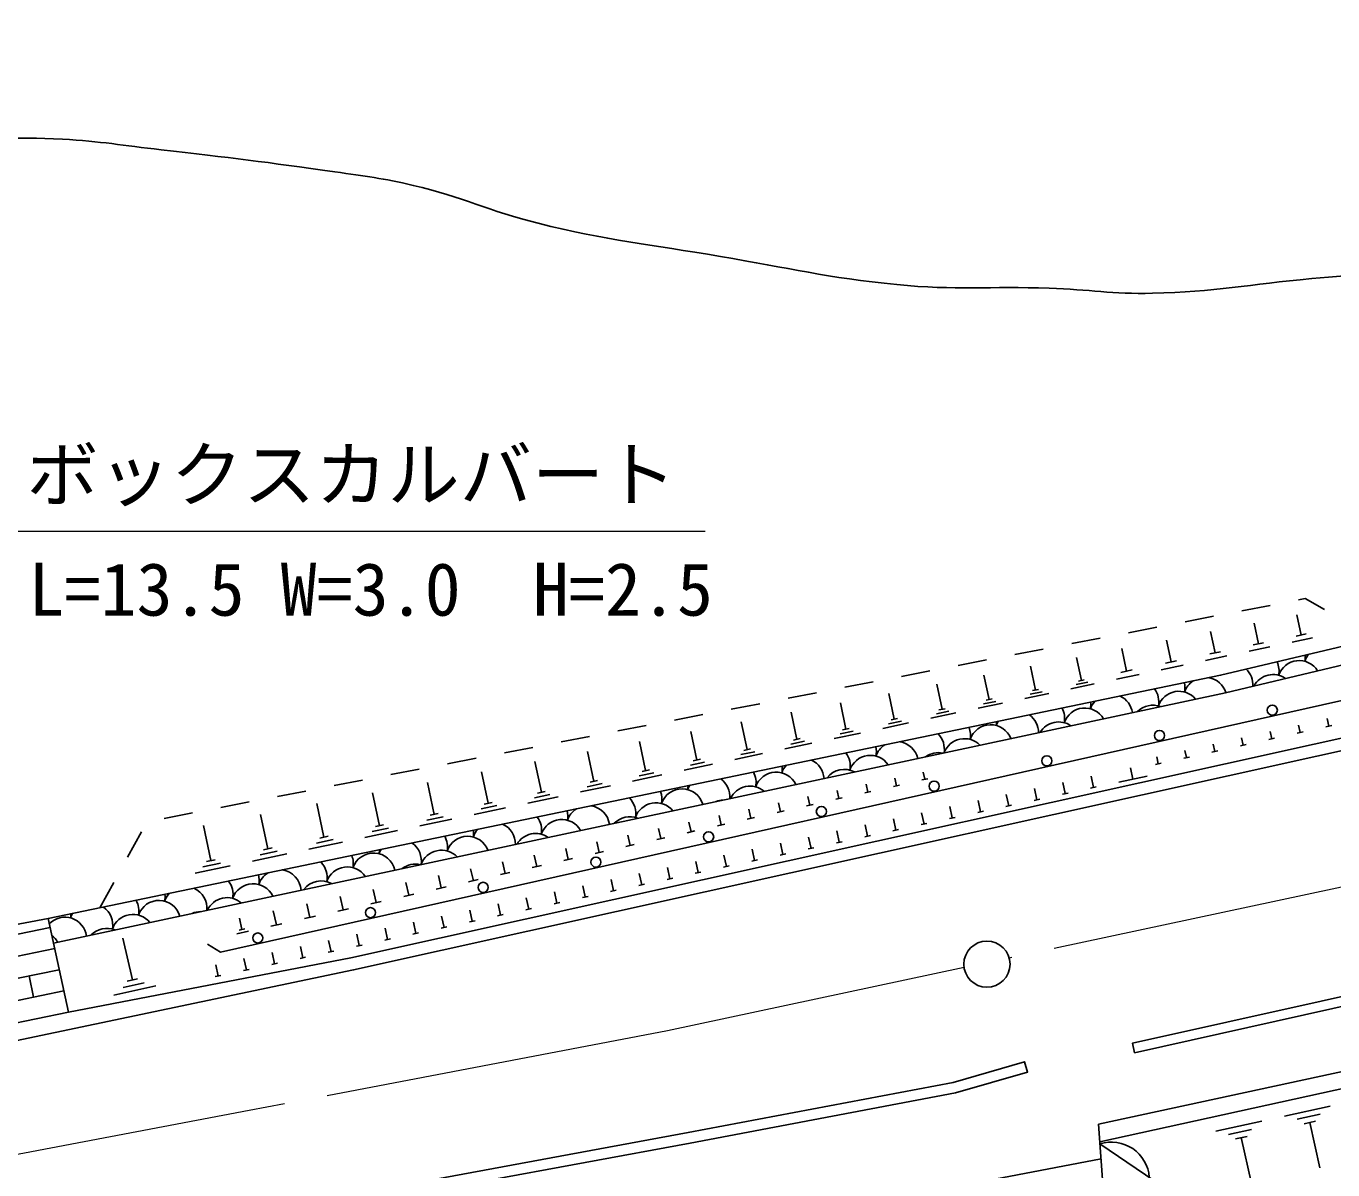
# Model space of a CAD drawing. Units: millimetres, scale not verified. Extents: x 40000 to 680000, y 20000 to 380000.
# Drawn here: x 235645 to 280886, y 281489 to 321088 of the extents above; entities that cross this region are included whole.
import ezdxf
from ezdxf.enums import TextEntityAlignment as Align

# ---------------------------------------------------------------- set-up
doc = ezdxf.new("R2010")
doc.units = ezdxf.units.MM
doc.header["$LTSCALE"] = 1000
doc.linetypes.add('CHAIN', pattern=[18.5, 12, -1.5, 3.5, -1.5])
for name, color, linetype, lineweight in [('M-BGD', 7, 'Continuous', 25), ('M-BMK', 2, 'CHAIN', 13), ('M-BMK-SRVR', 3, 'Continuous', 25), ('M-STR-HTXT', 7, 'Continuous', 13)]:
    doc.layers.add(name, color=color, linetype=linetype, lineweight=lineweight)
doc.styles.add('ＭＳ ゴシック', font='')
doc.styles.get('ＭＳ ゴシック').set_extended_font_data('MS Gothic')

msp = doc.modelspace()

# ---------------------------------------------------------------- linework, layer by layer
at = {"layer": 'M-BGD'}
for p, q in [((277734, 300845), (278716, 301034)), ((279698, 301223), (279930, 301268)), ((279930, 301268), (280592, 300887)), ((275770, 300466), (276752, 300656)), ((278309, 299700), (278158, 300417)), ((279790, 300006), (279643, 300703)), ((273806, 300088), (274788, 300277)), ((276807, 299389), (276652, 300127)), ((279964, 300043), (279615, 299969)), ((269879, 299332), (270861, 299521)), ((271843, 299710), (272824, 299899)), ((273742, 298755), (273578, 299535)), ((275285, 299074), (275126, 299833)), ((278705, 299596), (277988, 299445)), ((278488, 299737), (278129, 299662)), ((280175, 299905), (279478, 299758)), ((267915, 298954), (268897, 299143)), ((272178, 298431), (272009, 299233)), ((275475, 299114), (275096, 299034)), ((277215, 299282), (276477, 299127)), ((276992, 299428), (276623, 299350)), ((265951, 298576), (266933, 298765)), ((268985, 297771), (268807, 298616)), ((270592, 298103), (270419, 298927)), ((274174, 298642), (273393, 298478)), ((273937, 298796), (273547, 298714)), ((275705, 298964), (274946, 298805)), ((263987, 298197), (264969, 298386)), ((267355, 297434), (267172, 298302)), ((272621, 298315), (271819, 298147)), ((272400, 298373), (271999, 298289)), ((272278, 298452), (272078, 298410)), ((262023, 297819), (263005, 298008)), ((265703, 297092), (265515, 297983)), ((269218, 297709), (268796, 297620)), ((269091, 297793), (268879, 297748)), ((271048, 297984), (270224, 297811)), ((270820, 298044), (270408, 297957)), ((270695, 298125), (270489, 298082)), ((258095, 297063), (259077, 297252)), ((260059, 297441), (261041, 297630)), ((262330, 296394), (262133, 297331)), ((264028, 296745), (263836, 297659)), ((267835, 297308), (266967, 297125)), ((267595, 297371), (267161, 297279)), ((267464, 297456), (267247, 297411)), ((269452, 297648), (268606, 297470)), ((256131, 296685), (257113, 296874)), ((260609, 296038), (260406, 296999)), ((266195, 296963), (265304, 296775)), ((265949, 297027), (265504, 296933)), ((265814, 297115), (265592, 297068)), ((279755, 296634), (279698, 296891)), ((280847, 296876), (280640, 296830)), ((280743, 296853), (280686, 297112)), ((254167, 296306), (255149, 296495)), ((258864, 295677), (258656, 296662)), ((262447, 296419), (262213, 296369)), ((264533, 296613), (263619, 296421)), ((264280, 296679), (263824, 296583)), ((264142, 296769), (263914, 296721)), ((277783, 296196), (277728, 296448)), ((278870, 296437), (278666, 296392)), ((278768, 296415), (278712, 296669)), ((279857, 296656), (279652, 296611)), ((252203, 295928), (253185, 296117)), ((255301, 294940), (255083, 295974)), ((257094, 295311), (256882, 296320)), ((261140, 295899), (260179, 295696)), ((260874, 295968), (260394, 295867)), ((260729, 296063), (260488, 296012)), ((262848, 296258), (261911, 296061)), ((262589, 296326), (262120, 296227)), ((275820, 295761), (275766, 296008)), ((276901, 296000), (276701, 295956)), ((276801, 295978), (276746, 296228)), ((277884, 296219), (277683, 296174)), ((250239, 295550), (251221, 295739)), ((253483, 294564), (253260, 295623)), ((259408, 295534), (258423, 295327)), ((259136, 295605), (258643, 295502)), ((258987, 295703), (258740, 295651)), ((274940, 295565), (274744, 295522)), ((274842, 295544), (274788, 295788)), ((275919, 295783), (275722, 295739)), ((246312, 294794), (247294, 294983)), ((248276, 295172), (249257, 295361)), ((251640, 294182), (251411, 295267)), ((257652, 295165), (256643, 294952)), ((257373, 295238), (256869, 295131)), ((257221, 295337), (256968, 295284)), ((265777, 294790), (265718, 295053)), ((266861, 295033), (266659, 294988)), ((266760, 295011), (266703, 295263)), ((272597, 294725), (272513, 295116)), ((274455, 295125), (273477, 294915)), ((273966, 295020), (273882, 295411)), ((244348, 294415), (245330, 294605)), ((247877, 293404), (247638, 294540)), ((249771, 293796), (249537, 294906)), ((253615, 294591), (253350, 294536)), ((255872, 294790), (254838, 294572)), ((255587, 294865), (255070, 294756)), ((255430, 294967), (255172, 294912)), ((263787, 294343), (263723, 294627)), ((264895, 294592), (264677, 294543)), ((264786, 294567), (264725, 294841)), ((265882, 294813), (265672, 294766)), ((270642, 294304), (270558, 294695)), ((271718, 294536), (271522, 294494)), ((271620, 294515), (271536, 294906)), ((272695, 294746), (272500, 294704)), ((242384, 294037), (243366, 294226)), ((245956, 293006), (245712, 294169)), ((251939, 294104), (251397, 293990)), ((251775, 294211), (251504, 294154)), ((254068, 294410), (253009, 294187)), ((253775, 294487), (253246, 294375)), ((261764, 293889), (261695, 294193)), ((262897, 294143), (262662, 294090)), ((262780, 294117), (262714, 294411)), ((263901, 294369), (263674, 294318)), ((268687, 293883), (268603, 294274)), ((269762, 294115), (269567, 294073)), ((269665, 294094), (269580, 294485)), ((270740, 294325), (270544, 294283)), ((240420, 293659), (241402, 293848)), ((244009, 292604), (243759, 293793)), ((250384, 293635), (249274, 293401)), ((250078, 293715), (249523, 293598)), ((249910, 293825), (249632, 293766)), ((252239, 294025), (251154, 293797)), ((259707, 293427), (259633, 293753)), ((260866, 293687), (260613, 293630)), ((260739, 293659), (260669, 293974)), ((261886, 293916), (261642, 293861)), ((265754, 293252), (265670, 293643)), ((266732, 293462), (266648, 293854)), ((267807, 293694), (267612, 293652)), ((267709, 293673), (267625, 294064)), ((268785, 293904), (268589, 293862)), ((239159, 292317), (239639, 293195)), ((242036, 292195), (241780, 293412)), ((248505, 293239), (247368, 293000)), ((248191, 293321), (247623, 293202)), ((248019, 293434), (247735, 293374)), ((257615, 292957), (257537, 293305)), ((258800, 293223), (258530, 293163)), ((258665, 293193), (258589, 293530)), ((259837, 293456), (259576, 293398)), ((263799, 292831), (263715, 293222)), ((264777, 293042), (264692, 293433)), ((265852, 293273), (265656, 293231)), ((266830, 293484), (266634, 293441)), ((246599, 292838), (245436, 292593)), ((246278, 292922), (245696, 292800)), ((246102, 293037), (245811, 292976)), ((255488, 292480), (255405, 292850)), ((256700, 292752), (256412, 292687)), ((256556, 292720), (256475, 293078)), ((257754, 292989), (257476, 292926)), ((261844, 292410), (261760, 292801)), ((262821, 292621), (262737, 293012)), ((263897, 292852), (263701, 292810)), ((264874, 293063), (264679, 293020)), ((244667, 292431), (243477, 292181)), ((244338, 292518), (243743, 292392)), ((244158, 292635), (243861, 292572)), ((253326, 291994), (253238, 292387)), ((254564, 292272), (254259, 292204)), ((254412, 292238), (254326, 292619)), ((255636, 292513), (255340, 292447)), ((259889, 291989), (259804, 292380)), ((260866, 292200), (260782, 292591)), ((261942, 292431), (261746, 292389)), ((262919, 292642), (262724, 292600)), ((242708, 292019), (241492, 291763)), ((242372, 292107), (241764, 291979)), ((242188, 292227), (241884, 292163)), ((251128, 291501), (251034, 291916)), ((252231, 291748), (252141, 292153)), ((253483, 292030), (253169, 291959)), ((257933, 291568), (257849, 291959)), ((258911, 291779), (258827, 292170)), ((259986, 292010), (259791, 291968)), ((260964, 292221), (260768, 292179)), ((238200, 290562), (238680, 291440)), ((248892, 290999), (248794, 291438)), ((250015, 291251), (249919, 291678)), ((251294, 291538), (250961, 291463)), ((252393, 291785), (252070, 291712)), ((255978, 291147), (255894, 291538)), ((257054, 291379), (256858, 291337)), ((256956, 291358), (256872, 291749)), ((258031, 291589), (257836, 291547)), ((259009, 291800), (258813, 291758)), ((246619, 290488), (246516, 290951)), ((247761, 290745), (247659, 291195)), ((249068, 291038), (248717, 290959)), ((250185, 291289), (249844, 291212)), ((253045, 290516), (252961, 290907)), ((254023, 290726), (253939, 291117)), ((255098, 290958), (254903, 290916)), ((255001, 290937), (254916, 291328)), ((256076, 291168), (255880, 291126)), ((272817, 282458), (313133, 291317)), ((244309, 289970), (244199, 290456)), ((245469, 290230), (245362, 290705)), ((246804, 290530), (246434, 290447)), ((247941, 290785), (247580, 290704)), ((251090, 290095), (251006, 290486)), ((252068, 290305), (251984, 290696)), ((253143, 290537), (252948, 290495)), ((254121, 290747), (253925, 290705)), ((219325, 287044), (236409, 290190)), ((236409, 290190), (237108, 286950)), ((243116, 289807), (243027, 290206)), ((244503, 290013), (244114, 289926)), ((245659, 290273), (245279, 290188)), ((249135, 289674), (249051, 290065)), ((250113, 289884), (250028, 290276)), ((251188, 290116), (250992, 290074)), ((252166, 290326), (251970, 290284)), ((236475, 289883), (231491, 288856)), ((243338, 289752), (242939, 289662)), ((243216, 289829), (243017, 289784)), ((247180, 289253), (247096, 289644)), ((248157, 289464), (248073, 289855)), ((249233, 289695), (249037, 289653)), ((250210, 289906), (250015, 289863)), ((236634, 289150), (231621, 288117)), ((239323, 288063), (238997, 289514)), ((242377, 289023), (241929, 289307)), ((245225, 288832), (245140, 289223)), ((246202, 289043), (246118, 289434)), ((247278, 289274), (247082, 289232)), ((248255, 289485), (248060, 289443)), ((243269, 288411), (243185, 288802)), ((244345, 288643), (244149, 288601)), ((244247, 288622), (244163, 289013)), ((245322, 288853), (245127, 288811)), ((246300, 289064), (246104, 289022)), ((236792, 288417), (231752, 287379)), ((235904, 287468), (235753, 288203)), ((242390, 288222), (242194, 288180)), ((242292, 288201), (242208, 288592)), ((243367, 288432), (243172, 288390)), ((240130, 287863), (238679, 287538)), ((239727, 287963), (239001, 287800)), ((239504, 288104), (239142, 288023)), ((236950, 287684), (219881, 284167)), ((279215, 283352), (280791, 283698)), ((279653, 283242), (280441, 283415)), ((276832, 282829), (278425, 283179)), ((277274, 282717), (278071, 282892)), ((279893, 283088), (280287, 283175)), ((280090, 283131), (280436, 281555)), ((276237, 280080), (272822, 282386)), ((277517, 282562), (277915, 282649)), ((277716, 282605), (278066, 281012)), ((237302, 275094), (272859, 281870))]:
    msp.add_line(p, q, dxfattribs=at)
for points in [[(236409, 290190), (276998, 298614), (301053, 304305), (321969, 309290), (336943, 312391), (346308, 314181), (355263, 315425), (365058, 316463), (377119, 317425), (383638, 317499), (396354, 317196), (412833, 316612), (440120, 315809), (446055, 315364), (454248, 314578), (463480, 313559), (478911, 310053), (487616, 308071)], [(236592, 289343), (277164, 298009), (301256, 303740), (322205, 308550), (337164, 311493), (346447, 313282), (355414, 314451), (365154, 315436), (377183, 316151), (383640, 316412), (396363, 316071), (412791, 315520), (440049, 314535), (445946, 314093), (454103, 313310), (463308, 312086), (478422, 308436), (486018, 306410)], [(484708, 305794), (468145, 309077), (460584, 310458), (455480, 311229), (443794, 312652), (441193, 312829), (428659, 313460), (416714, 314041), (405754, 314597), (398809, 314874), (386653, 314891), (378757, 314689), (368496, 314125), (352527, 312501), (344404, 311482), (331465, 308780), (326468, 307642), (317430, 305822), (304677, 303053), (294230, 300671), (282891, 298120), (242377, 289023)], [(481564, 304619), (481085, 304604), (476504, 305446), (459909, 308785), (445406, 308973), (438654, 309100), (431353, 310264), (422299, 311451), (414425, 312055), (407676, 312529), (400030, 312800), (389988, 312813), (378466, 312579), (368889, 311916), (357735, 310864), (341892, 308808), (334501, 307591), (321504, 305160), (307983, 302307), (289344, 298248), (246892, 288832), (237108, 286950)], [(481531, 304173), (481053, 304171), (476422, 305022), (460183, 308289), (445396, 308502), (438711, 308610), (431267, 309762), (422258, 310976), (414381, 311566), (407523, 312054), (400022, 312368), (389988, 312312), (378488, 312097), (368924, 311486), (357153, 310353), (342063, 308273), (334614, 307030), (321590, 304643), (308084, 301820), (289436, 297827), (246980, 288409), (232741, 285428)], [(272772, 283076), (309488, 291005), (312337, 291605), (314087, 290972), (315453, 290022)], [(237108, 286950), (232622, 286026), (219971, 283698)], [(252439, 253742), (274260, 262409), (272772, 283076)]]:
    msp.add_lwpolyline(points, dxfattribs=at)
for points in [[(274020, 285543), (283822, 287729), (290584, 289349), (298510, 291060), (311642, 293829), (311572, 294159), (298439, 291390), (290509, 289678), (283746, 288058), (273946, 285873)], [(235757, 278171), (244092, 279732), (258630, 282416), (267826, 284157), (270316, 284873), (270214, 285230), (267740, 284519), (258562, 282781), (244024, 280097), (235689, 278536)]]:
    msp.add_lwpolyline(points, close=True, dxfattribs=at)
for centre in [(278789, 297404), (274886, 296528), (270983, 295651), (267080, 294775), (263177, 293899), (259274, 293022), (255372, 292146), (251469, 291270), (247566, 290394), (243663, 289517)]:
    msp.add_circle(centre, 175, dxfattribs=at)
for centre, radius, start, end in [((278272, 298756), 752, 349.0102, 25.2103), ((279722, 298370), 752, 32.0717, 161.1105), ((279177, 299239), 752, 349.0102, 5.1567), ((280627, 298853), 752, 139.935, 161.1105), ((277367, 298273), 752, 357.1375, 46.9686), ((278817, 297887), 752, 55.2049, 151.5576), ((274108, 297694), 752, 349.0102, 36.3765), ((275013, 298177), 752, 349.0102, 13.599), ((276462, 297790), 752, 123.584, 161.1105), ((276462, 297790), 752, 17.2034, 79.8655), ((277367, 298273), 752, 158.7884, 161.1105), ((275918, 298660), 752, 349.0102, 351.1341), ((273203, 297211), 752, 138.4515, 161.1105), ((273203, 297211), 752, 8.447, 64.998), ((275557, 297307), 752, 39.8308, 161.1105), ((269943, 296632), 752, 359.6342, 54.1705), ((270848, 297115), 752, 349.0102, 28.6124), ((272297, 296728), 752, 30.3467, 161.1105), ((271753, 297598), 752, 349.0102, 6.3368), ((274652, 296824), 752, 69.4903, 134.6245), ((267589, 296536), 752, 349.0102, 21.1576), ((269038, 296149), 752, 21.3604, 161.1105), ((269943, 296632), 752, 149.279, 161.1105), ((268494, 297019), 752, 349.0102, 358.9861), ((271392, 296245), 752, 55.7351, 148.3797), ((266684, 296053), 752, 158.4752, 161.1105), ((266684, 296053), 752, 350.5087, 44.9743), ((268133, 295666), 752, 44.635, 159.4798), ((263424, 295473), 752, 349.0102, 36.6656), ((264329, 295956), 752, 349.0102, 13.8616), ((265778, 295570), 752, 122.8679, 161.1105), ((265778, 295570), 752, 12.6014, 80.5816), ((265234, 296439), 752, 349.0102, 351.4142), ((267228, 295183), 752, 78.2954, 125.8194), ((262519, 294990), 752, 138.0103, 161.1105), ((261070, 295377), 752, 349.0102, 6.6004), ((262519, 294990), 752, 3.8553, 65.4391), ((264873, 295087), 752, 34.7807, 161.1105), ((259259, 294411), 752, 354.9103, 54.5271), ((260165, 294894), 752, 349.0102, 28.8869), ((261614, 294507), 752, 25.5972, 161.1105), ((263968, 294604), 752, 61.7927, 142.3221), ((256905, 294315), 752, 349.0102, 21.4237), ((258354, 293928), 752, 16.7586, 161.1105), ((259259, 294411), 752, 148.9223, 161.1105), ((257810, 294798), 752, 349.0102, 359.2551), ((260709, 294024), 752, 49.7125, 154.4024), ((255095, 293349), 752, 8.0319, 81.3215), ((256000, 293832), 752, 158.1608, 161.1105), ((254551, 294218), 752, 349.0102, 351.6938), ((256000, 293832), 752, 349.0102, 45.2887), ((257449, 293445), 752, 39.3636, 161.1105), ((259804, 293541), 752, 93.0589, 111.0559), ((252740, 293253), 752, 349.0102, 36.9553), ((254190, 292866), 752, 29.911, 161.1105), ((253645, 293735), 752, 349.0102, 14.1243), ((255095, 293349), 752, 122.128, 161.1105), ((256544, 292962), 752, 68.7287, 135.3861), ((251835, 292770), 752, 137.5645, 161.1105), ((250386, 293156), 752, 349.0102, 6.8638), ((251835, 292770), 752, 359.2097, 65.885), ((248576, 292190), 752, 350.0627, 54.8859), ((249481, 292673), 752, 349.0102, 29.1618), ((250930, 292287), 752, 20.9409, 161.1105), ((253285, 292383), 752, 55.1651, 148.9497), ((246221, 292094), 752, 349.0102, 21.6901), ((247671, 291707), 752, 12.1872, 161.1105), ((247126, 292577), 752, 349.0102, 359.5237), ((248576, 292190), 752, 148.5636, 161.1105), ((250025, 291804), 752, 44.1448, 159.9701), ((244411, 291128), 752, 3.4365, 82.0881), ((245316, 291611), 752, 157.8453, 161.1105), ((243867, 291998), 752, 349.0102, 351.9729), ((245316, 291611), 752, 349.0102, 45.6042), ((246766, 291224), 752, 34.3323, 161.1105), ((249120, 291321), 752, 77.2875, 126.8273), ((242057, 291032), 752, 349.0102, 37.2458), ((243506, 290645), 752, 25.1715, 161.1105), ((242962, 291515), 752, 349.0102, 14.387), ((244411, 291128), 752, 121.3614, 161.1105), ((245860, 290741), 752, 61.156, 142.9588), ((239702, 290935), 752, 349.0102, 7.1271), ((241152, 290549), 752, 137.1139, 161.1105), ((241152, 290549), 752, 354.4763, 66.3356), ((242601, 290162), 752, 49.1911, 154.9237), ((237892, 289969), 752, 349.0102, 55.2467), ((238797, 290452), 752, 349.0102, 29.4371), ((240247, 290066), 752, 16.3431, 161.1105), ((236987, 289486), 752, 7.6166, 135.8042), ((237892, 289969), 752, 148.2027, 161.1105), ((236443, 290356), 752, 349.0102, 359.7921), ((239341, 289583), 752, 38.8984, 161.1105), ((241696, 289679), 752, 90.7132, 113.4017), ((236082, 289003), 752, 29.4764, 52.8396), ((238436, 289100), 752, 67.9822, 136.1326), ((273222, 281137), 1311, 4.197, 107.7554)]:
    msp.add_arc(centre, radius, start, end, dxfattribs=at)
msp.add_open_spline([(219797, 287130), (219451, 288181), (219259, 288536), (218823, 289394), (217732, 291545), (216313, 292211), (214926, 294184), (214294, 295083), (214091, 295683), (213486, 296600), (213192, 297045), (213036, 297305), (212681, 297702), (211979, 298488), (211522, 298870), (210732, 299567), (209741, 300441), (209048, 300764), (208063, 301645), (206980, 302612), (206435, 303230), (205521, 304358), (205139, 304829), (204900, 305086), (204631, 305629), (204389, 306117), (204256, 306406), (204165, 306943), (204043, 307663), (204086, 308108), (204293, 308808), (204430, 309271), (204617, 309499), (204929, 309867), (205225, 310216), (205439, 310374), (205819, 310630), (206366, 310998), (206664, 311270), (207302, 311434), (208251, 311679), (208833, 311505), (209803, 311646), (211050, 311826), (211758, 311966), (212939, 312408), (214680, 313059), (215452, 313865), (217135, 314653), (218692, 315381), (219615, 315680), (221246, 316219), (223103, 316833), (224218, 316908), (226120, 317362), (226391, 317427), (226536, 317492), (226812, 317530), (227246, 317590), (227496, 317575), (227934, 317563), (229713, 317515), (230699, 317301), (232477, 317233), (234205, 317168), (235177, 317264), (236904, 317172), (238243, 317100), (238985, 316959), (240317, 316808), (242671, 316539), (243989, 316378), (246335, 316043), (247399, 315891), (248000, 315818), (249047, 315576), (250766, 315178), (251657, 314689), (253369, 314261), (255801, 313654), (257212, 313536), (259683, 313115), (262063, 312710), (263384, 312379), (265786, 312139), (267838, 311934), (269004, 312087), (271066, 312015), (272464, 311965), (273244, 311810), (274643, 311840), (276803, 311886), (278000, 312147), (280152, 312347), (283331, 312642), (285161, 312472), (288289, 313107), (289147, 313281), (289620, 313424), (290451, 313700), (291688, 314112), (292339, 314467), (293587, 314843), (294641, 315161), (295250, 315295), (296342, 315436), (297640, 315604), (298383, 315521), (299690, 315604), (301414, 315715), (302380, 315795), (304097, 315985), (307551, 316366), (309453, 316852), (312913, 317169), (315470, 317403), (316935, 317128), (319481, 317464), (321094, 317677), (321966, 317983), (323550, 318353), (325822, 318882), (327065, 319313), (329356, 319749), (330290, 319927), (330823, 319983), (331772, 320045), (332912, 320120), (333553, 319961), (334696, 319960), (335689, 319959), (336255, 319865), (337239, 320002), (339371, 320298), (340539, 320639), (342621, 321187), (343686, 321467), (344266, 321681), (345334, 321949), (348495, 322741), (350363, 322764), (353513, 323599), (356008, 324261), (357318, 324921), (359786, 325674), (360623, 325930), (361092, 326083), (361948, 326267), (363610, 326623), (364589, 326521), (366270, 326774), (367850, 327012), (368745, 327113), (370297, 327493), (371507, 327791), (372172, 328013), (373348, 328425), (374947, 328985), (375788, 329441), (377375, 330034), (379684, 330898), (380951, 331499), (383351, 332067), (384060, 332235), (384490, 332221), (385215, 332151), (387087, 331970), (388028, 331318), (389834, 330794), (392380, 330054), (393816, 329672), (396360, 328927), (398235, 328379), (399309, 328142), (401149, 327485), (403165, 326765), (404151, 326008), (406149, 325238), (407399, 324755), (408124, 324549), (409412, 324177), (410604, 323833), (411282, 323664), (412505, 323456), (413410, 323302), (413922, 323244), (414836, 323159), (417096, 322948), (417944, 323093), (420647, 323272)], degree=3, knots=[0, 0, 0, 0, 1, 1, 1, 2, 2, 2, 3, 3, 3, 4, 4, 4, 5, 5, 5, 6, 6, 6, 7, 7, 7, 8, 8, 8, 9, 9, 9, 10, 10, 10, 11, 11, 11, 12, 12, 12, 13, 13, 13, 14, 14, 14, 15, 15, 15, 16, 16, 16, 17, 17, 17, 18, 18, 18, 19, 19, 19, 20, 20, 20, 21, 21, 21, 22, 22, 22, 23, 23, 23, 24, 24, 24, 25, 25, 25, 26, 26, 26, 27, 27, 27, 28, 28, 28, 29, 29, 29, 30, 30, 30, 31, 31, 31, 32, 32, 32, 33, 33, 33, 34, 34, 34, 35, 35, 35, 36, 36, 36, 37, 37, 37, 38, 38, 38, 39, 39, 39, 40, 40, 40, 41, 41, 41, 42, 42, 42, 43, 43, 43, 44, 44, 44, 45, 45, 45, 46, 46, 46, 47, 47, 47, 48, 48, 48, 49, 49, 49, 50, 50, 50, 51, 51, 51, 52, 52, 52, 53, 53, 53, 54, 54, 54, 55, 55, 55, 56, 56, 56, 57, 57, 57, 58, 58, 58, 59, 59, 59, 60, 60, 60, 61, 61, 61, 62, 62, 62, 63, 63, 63, 63], dxfattribs=at)
at = {"layer": 'M-BMK'}
for points in [[(366001, 307026), (364448, 306868), (357249, 306069), (344689, 304431), (339390, 303606), (326455, 301219), (314320, 298707), (297585, 295021), (289724, 293108), (282975, 291659), (269681, 288824)], [(268119, 288490), (257852, 286297), (243361, 283541), (234662, 281892), (218184, 278874), (205287, 276774), (187271, 273943), (171089, 271651)]]:
    msp.add_lwpolyline(points, dxfattribs=at)
at = {"layer": 'M-BMK-SRVR'}
msp.add_circle((268910, 288611), 800, dxfattribs=at)
at = {"layer": 'M-STR-HTXT'}
msp.add_line((235155, 303598), (259155, 303598), dxfattribs=at)

# ---------------------------------------------------------------- texts
at = {"layer": 'M-STR-HTXT', "style": 'ＭＳ ゴシック'}
msp.add_text('ボックスカルバート', height=1833, dxfattribs=at).set_placement((235655, 304098), align=Align.BOTTOM_LEFT)
msp.add_text('L=13.5 W=3.0\u3000H=2.5', height=1833, dxfattribs=at).set_placement((247576, 301593), align=Align.MIDDLE_CENTER)

doc.saveas('drawing.dxf')
